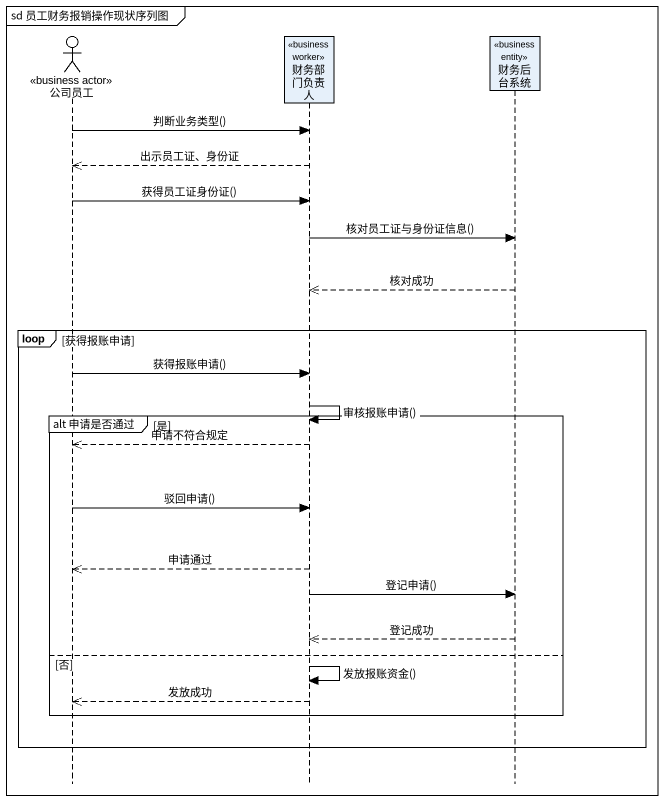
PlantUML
@startuml
mainframe sd 员工财务报销操作现状序列图
hide footbox
actor 公司员工 <<business actor>>
participant 财务部门负责人 <<business worker>>
participant 财务后台系统 <<business entity>>

公司员工 -> 财务部门负责人 : 判断业务类型()
财务部门负责人 -->> 公司员工 : 出示员工证、身份证
公司员工 -> 财务部门负责人 : 获得员工证身份证()
财务部门负责人 -> 财务后台系统 : 核对员工证与身份证信息()
财务后台系统 -->> 财务部门负责人 : 核对成功
loop 获得报账申请
  公司员工 -> 财务部门负责人 : 获得报账申请()
  财务部门负责人 -> 财务部门负责人 : 审核报账申请()
  group alt 申请是否通过 [是]
    财务部门负责人 -->> 公司员工 : 申请不符合规定
    公司员工 -> 财务部门负责人 : 驳回申请()
    财务部门负责人 -->> 公司员工 : 申请通过
    财务部门负责人 -> 财务后台系统 : 登记申请()
    财务后台系统 -->> 财务部门负责人 : 登记成功
  else 否
    财务部门负责人 -> 财务部门负责人 : 发放报账资金()
    财务部门负责人 -->> 公司员工 : 发放成功
  end
end
@enduml
